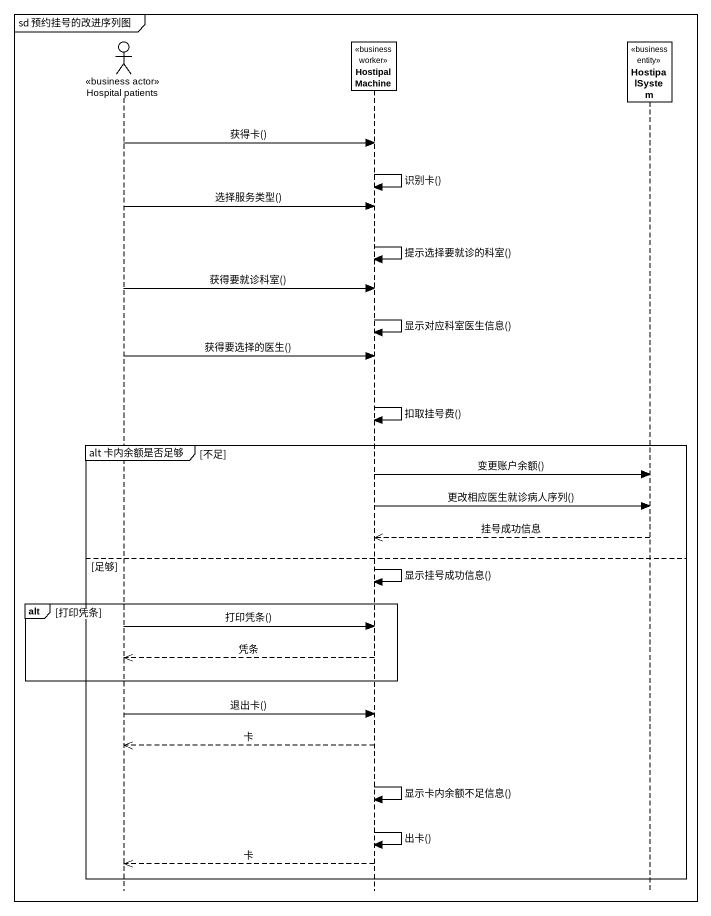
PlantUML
@startuml
mainframe sd 预约挂号的改进序列图
hide footbox
actor "Hospital patients" as Hospital_patients <<business actor>>
participant "Hostipal Machine" as Hostipal_Machine <<business worker>>
participant HostipalSystem <<business entity>>

Hospital_patients -> Hostipal_Machine : 获得卡()
Hostipal_Machine -> Hostipal_Machine : 识别卡()
Hospital_patients -> Hostipal_Machine : 选择服务类型()
Hostipal_Machine -> Hostipal_Machine : 提示选择要就诊的科室()
Hospital_patients -> Hostipal_Machine : 获得要就诊科室()
Hostipal_Machine -> Hostipal_Machine : 显示对应科室医生信息()
Hospital_patients -> Hostipal_Machine : 获得要选择的医生()
Hostipal_Machine -> Hostipal_Machine : 扣取挂号费()
group alt 卡内余额是否足够 [不足]
  Hostipal_Machine -> HostipalSystem : 变更账户余额()
  Hostipal_Machine -> HostipalSystem : 更改相应医生就诊病人序列()
  HostipalSystem -->> Hostipal_Machine : 挂号成功信息
else 足够
  Hostipal_Machine -> Hostipal_Machine : 显示挂号成功信息()
  alt 打印凭条
    Hospital_patients -> Hostipal_Machine : 打印凭条()
    Hostipal_Machine -->> Hospital_patients : 凭条
  end
  Hospital_patients -> Hostipal_Machine : 退出卡()
  Hostipal_Machine -->> Hospital_patients : 卡
  Hostipal_Machine -> Hostipal_Machine : 显示卡内余额不足信息()
  Hostipal_Machine -> Hostipal_Machine : 出卡()
  Hostipal_Machine -->> Hospital_patients : 卡
end
@enduml
